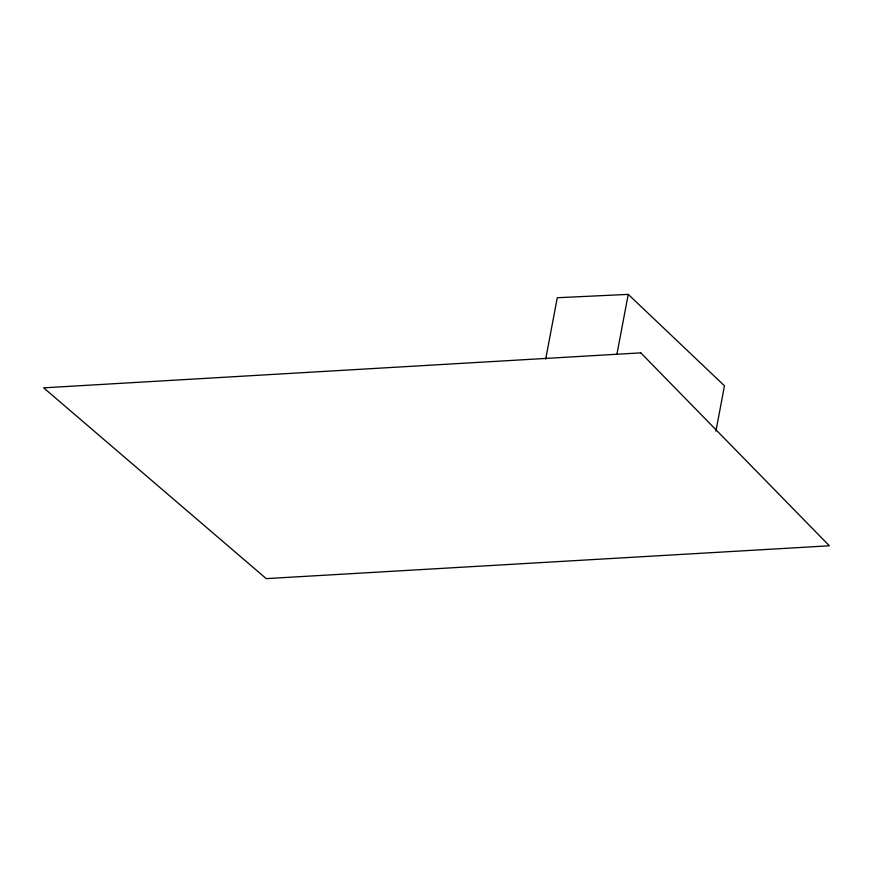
<?xml version="1.0" encoding="UTF-8"?>
<svg xmlns="http://www.w3.org/2000/svg" width="873" height="873" viewBox="0 0 873 873"><rect width="100%" height="100%" fill="white"/><g stroke="black" fill="none" stroke-linecap="round" stroke-linejoin="round"><path stroke-width="1.31" d="M545.69 359.087L557.28 297.737L628.233 294.376L724.47 385.801L715.904 431.142M616.895 354.383L628.233 294.376M640.793 352.856L43.65 387.841L266.221 578.624L829.35 545.789L640.793 352.856"/></g></svg>
